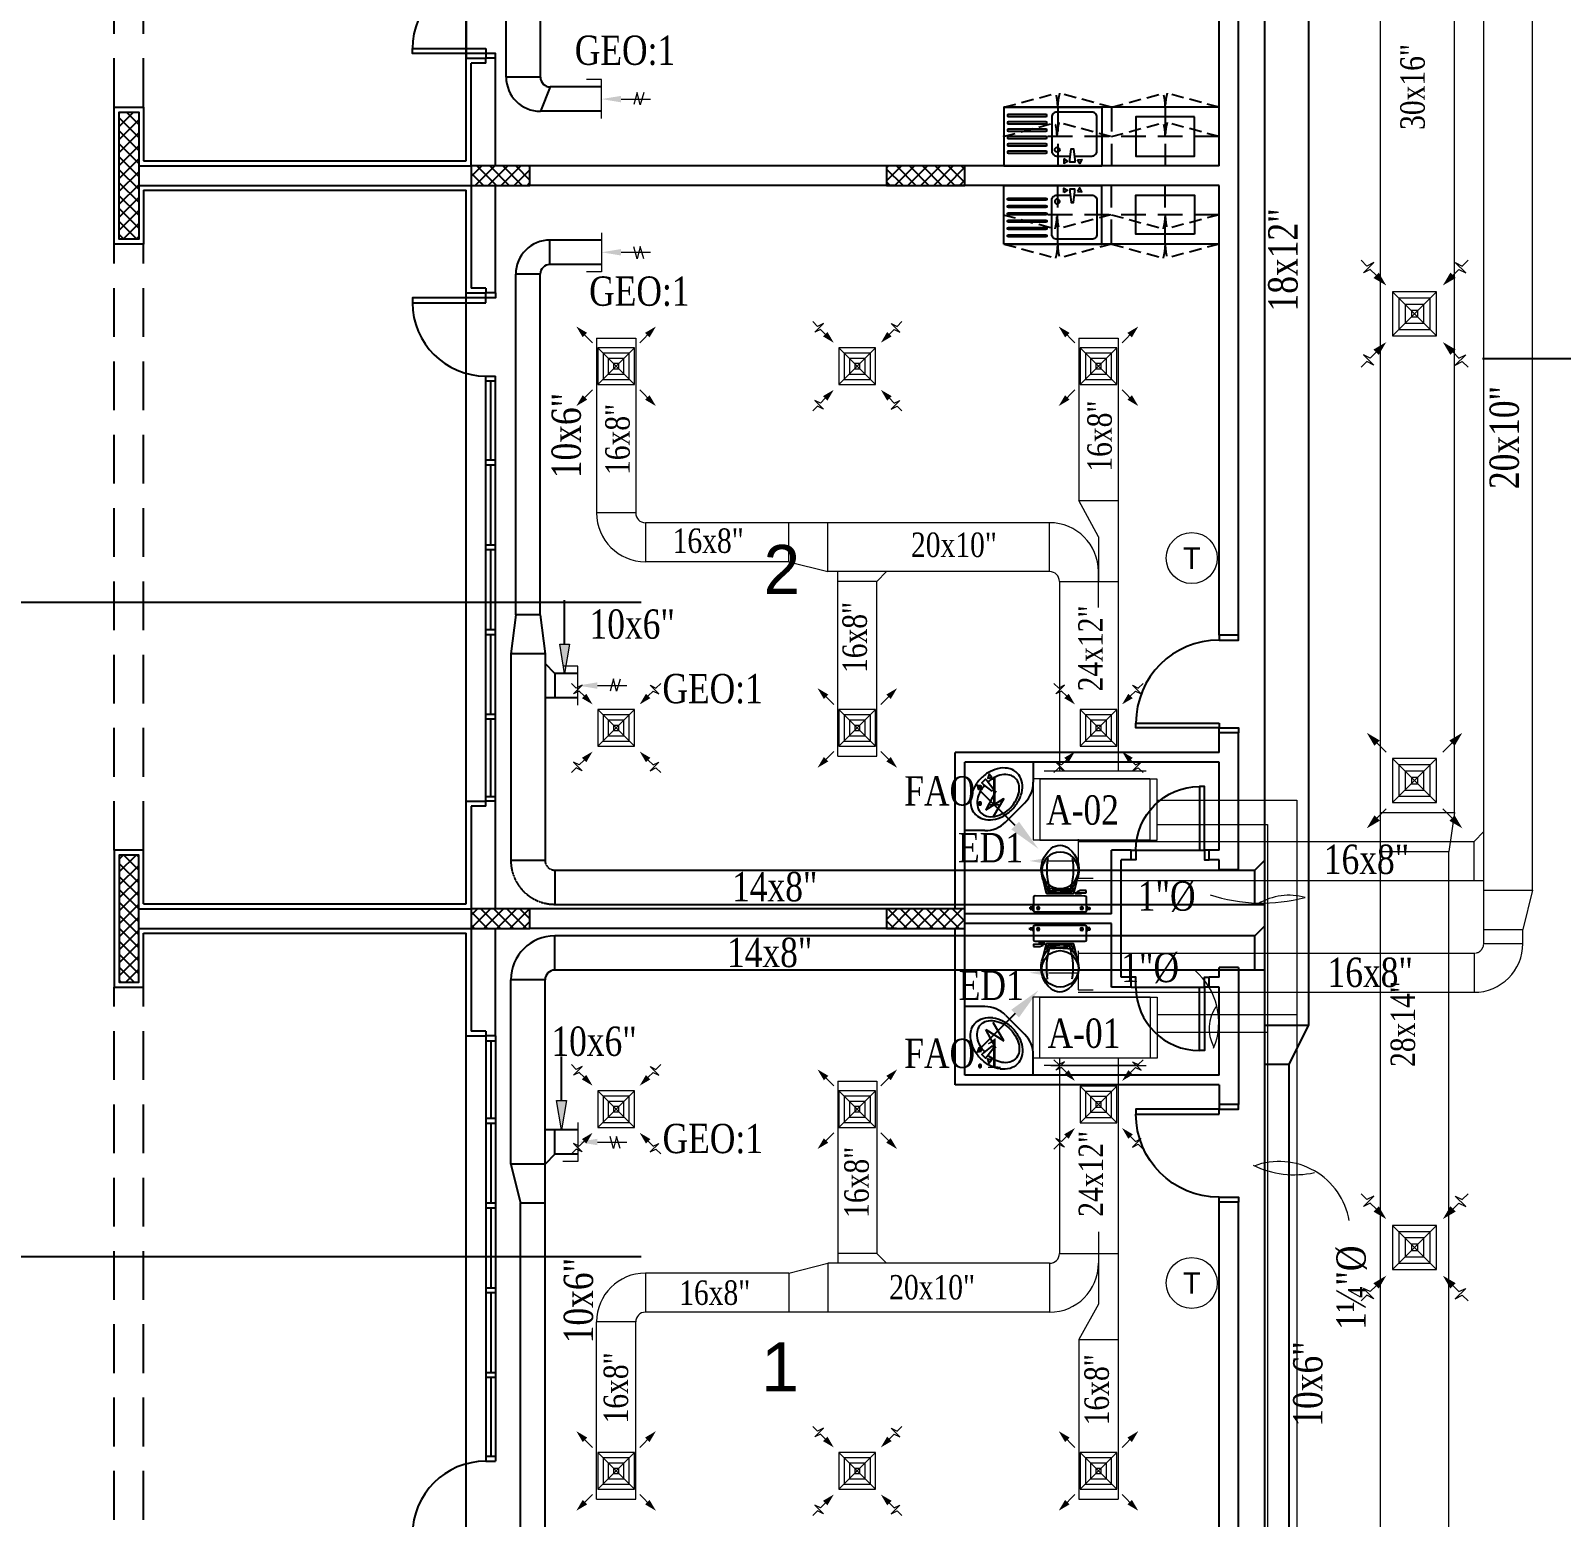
# Model space of a CAD drawing. Extents: x 278386 to 404536, y 8015 to 97114.
# Drawn here: x 299771 to 315429, y 39410 to 54619 of the extents above; entities that cross this region are included whole.
import ezdxf
from ezdxf.enums import TextEntityAlignment as Align

# ---------------------------------------------------------------- set-up
doc = ezdxf.new("R2010")
doc.units = 0
doc.header["$LTSCALE"] = 2
doc.header["$MEASUREMENT"] = 0
for name, pattern in [('1-BLOCK-A_FLOOR PLAN$0$HIDDEN', [0.375, 0.25, -0.125]), ('1-BLOCK-A_FLOOR PLAN$0$HIDDEN2', [0.1875, 0.125, -0.0625]), ('DASHDOT', [1, 0.5, -0.25, 0, -0.25]), ('HIDDEN', [0.375, 0.25, -0.125])]:
    doc.linetypes.add(name, pattern=pattern)
doc.layers.get('0').update_dxf_attribs({"color": 1})
for name, color, linetype, lineweight in [('-D', 2, 'Continuous', 13), ('-DT', 4, 'Continuous', 13), ('ac duct1', 50, 'Continuous', 13), ('fresh air', 6, 'Continuous', 13)]:
    doc.layers.add(name, color=color, linetype=linetype, lineweight=lineweight)
for name, color, linetype in [('1-BLOCK-A_FLOOR PLAN$0$ARCH', 1, '1-BLOCK-A_FLOOR PLAN$0$HIDDEN2'), ('1-BLOCK-A_FLOOR PLAN$0$CLADDING', 1, 'Continuous'), ('1-BLOCK-A_FLOOR PLAN$0$COL-HAT', 1, 'Continuous'), ('1-BLOCK-A_FLOOR PLAN$0$COLUMN', 1, 'Continuous'), ('1-BLOCK-A_FLOOR PLAN$0$DOOR', 1, 'Continuous'), ('1-BLOCK-A_FLOOR PLAN$0$EL', 1, 'Continuous'), ('1-BLOCK-A_FLOOR PLAN$0$FIXT KIT', 1, 'Continuous'), ('1-BLOCK-A_FLOOR PLAN$0$Hidden', 1, '1-BLOCK-A_FLOOR PLAN$0$HIDDEN'), ('1-BLOCK-A_FLOOR PLAN$0$KITCHEN', 1, 'Continuous'), ('1-BLOCK-A_FLOOR PLAN$0$SANFIX', 1, 'Continuous'), ('1-BLOCK-A_FLOOR PLAN$0$TEXT-REF.', 1, 'Continuous'), ('1-BLOCK-A_FLOOR PLAN$0$WALL', 1, 'Continuous'), ('1-BLOCK-A_FLOOR PLAN$0$WIN', 1, 'Continuous'), ('ex text', 93, 'Continuous'), ('ext', 93, 'Continuous')]:
    doc.layers.add(name, color=color, linetype=linetype)
doc.styles.add('1-BLOCK-A_FLOOR PLAN$0$ARIAL', font='arial.ttf', dxfattribs={"width": 0.8})
doc.styles.add('DIMTEXT', font='romans.shx', dxfattribs={"width": 0.75})
doc.styles.add('IBA', font='romantic.ttf', dxfattribs={"width": 0.8, "height": 0.3})
doc.styles.add('manohar', font='romantic.ttf', dxfattribs={"width": 0.8, "height": 0.25})
doc.styles.add('T2', font='TXT', dxfattribs={"height": 2.5})
doc.dimstyles.new('LEADER', dxfattribs={"dimscale": 0.2, "dimtxt": 1.8, "dimasz": 2, "dimexe": 2, "dimexo": 1.5, "dimgap": 1, "dimtad": 1, "dimlfac": 100, "dimzin": 13, "dimdsep": 46, "dimtxsty": 'DIMTEXT', "dimcen": 1.5, "dimdle": 2, "dimclrd": 4, "dimclre": 256, "dimclrt": 4, "dimadec": 0, "dimazin": 0, "dimtfac": 1, "dimtix": 1, "dimtmove": 2, "dimatfit": 0, "dimfxl": 2, "dimtolj": 1, "dimtzin": 13, "dimarcsym": 0})
pattern_1 = [(45, (-200.05, -4), (-0.06629126, 0.06629126), []), (135, (-200.05, -4), (-0.06629126, -0.06629126), [])]
pattern_2 = [(45, (-200, -4), (-0.06629126, 0.06629126), []), (135, (-200, -4), (-0.06629126, -0.06629126), [])]

# ---------------------------------------------------------------- blocks, each defined once
blk = doc.blocks.new('SA')
at = {"color": 7}
blk.add_line((-3, 0), (0, 0), dxfattribs=at)
blk.add_solid([(-3, -0.33), (-3, 0.33), (-5, 0)], dxfattribs=at)
blk = doc.blocks.new('A$C364C0CB1')
at = {"layer": '-DT'}
blk.add_lwpolyline([(-0.224, 0), (0.175, 0), (0.175, 0.152)], dxfattribs=at)
at = {"layer": '-DT', "xscale": 0.1000000000000014, "yscale": 0.1000000000000014, "zscale": 0.1000000000000014, "rotation": 90}
blk.add_blockref('SA', (0, 0), dxfattribs=at)
blk = doc.blocks.new('RA')
for p, q in [((-2, 0), (-5, 0)), ((-4.32, -0.67), (-3.95, 0.58)), ((-3.95, 0.58), (-3.66, -0.68)), ((-3.66, -0.68), (-3.32, 0.56))]:
    blk.add_line(p, q)
blk.add_solid([(-2, 0.33), (-2, -0.33), (0, 0)])
blk = doc.blocks.new('A$C5D7019D5')
at = {"layer": '-DT'}
blk.add_lwpolyline([(-0.199, 0), (0.199, 0), (0.199, 0.152)], dxfattribs=at)
at = {"layer": '-DT', "xscale": 0.1000000000000014, "yscale": 0.1000000000000014, "zscale": 0.1000000000000014, "rotation": 90}
blk.add_blockref('RA', (0, 0), dxfattribs=at)
blk = doc.blocks.new('CR')
at = {"layer": 'ext'}
for p, q in [((2.739, 2.723), (4.861, 4.845)), ((3.91, 4.834), (4.527, 3.692)), ((3.433, 4.383), (4.071, 3.261)), ((4.527, 3.692), (3.433, 4.383))]:
    blk.add_line(p, q, dxfattribs=at)
blk.add_circle((0, 0), 1.109, dxfattribs=at)
blk.add_solid([(2.975, 2.488), (2.504, 2.959), (1.325, 1.309)], dxfattribs=at)
blk = doc.blocks.new('1-BLOCK-A_FLOOR PLAN$0$A-WC')
at = {"layer": '1-BLOCK-A_FLOOR PLAN$0$SANFIX', "color": 8, "linetype": 'Continuous'}
for p, q in [((0.246, 0), (-0.246, 0)), ((-0.248, -0.036), (-0.301, -0.036)), ((-0.29, -0.026), (-0.271, -0.026)), ((-0.29, -0.045), (-0.29, -0.026)), ((-0.271, -0.045), (-0.29, -0.045)), ((-0.271, -0.022), (-0.261, -0.022)), ((-0.271, -0.05), (-0.271, -0.022)), ((-0.261, -0.05), (-0.271, -0.05)), ((-0.261, -0.022), (-0.261, -0.05)), ((-0.256, -0.01), (-0.256, -0.144)), ((-0.194, -0.038), (-0.229, -0.038)), ((-0.212, -0.056), (-0.212, -0.021)), ((0.195, -0.038), (0.23, -0.038)), ((0.212, -0.056), (0.212, -0.021)), ((0.249, -0.036), (0.302, -0.036)), ((0.256, -0.144), (0.256, -0.01)), ((0.261, -0.022), (0.261, -0.05)), ((0.272, -0.022), (0.261, -0.022)), ((0.261, -0.05), (0.272, -0.05)), ((0.272, -0.05), (0.272, -0.022)), ((0.29, -0.026), (0.272, -0.026)), ((0.272, -0.045), (0.29, -0.045)), ((0.29, -0.045), (0.29, -0.026)), ((-0.241, -0.159), (0.241, -0.159)), ((-0.175, -0.35), (-0.134, -0.184)), ((-0.117, -0.236), (-0.134, -0.259)), ((-0.131, -0.181), (0, -0.181)), ((-0.131, -0.24), (-0.115, -0.198)), ((-0.105, -0.192), (0, -0.192)), ((-0.101, -0.228), (-0.101, -0.206)), ((-0.101, -0.206), (-0.057, -0.206)), ((-0.067, -0.206), (-0.067, -0.224)), ((-0.057, -0.206), (-0.057, -0.223)), ((-0.057, -0.211), (-0.035, -0.211)), ((-0.035, -0.211), (-0.035, -0.216)), ((-0.035, -0.216), (0.036, -0.216)), ((0, -0.181), (0.132, -0.181)), ((0.106, -0.192), (0, -0.192)), ((0.058, -0.211), (0.036, -0.211)), ((0.036, -0.211), (0.036, -0.216)), ((0.102, -0.206), (0.058, -0.206)), ((0.058, -0.206), (0.058, -0.222)), ((0.068, -0.206), (0.068, -0.223)), ((0.102, -0.226), (0.102, -0.206)), ((0.132, -0.24), (0.115, -0.198)), ((0.134, -0.259), (0.116, -0.233)), ((0.135, -0.184), (0.176, -0.35)), ((0.147, -0.179), (0.209, -0.179)), ((0.147, -0.179), (0.147, -0.186)), ((0.147, -0.186), (0.256, -0.186)), ((0.163, -0.194), (0.163, -0.186)), ((0.197, -0.208), (0.163, -0.194)), ((0.256, -0.208), (0.197, -0.208)), ((0.209, -0.186), (0.209, -0.179)), ((0.256, -0.186), (0.256, -0.208))]:
    blk.add_line(p, q, dxfattribs=at)
for centre in [(-0.212, -0.038), (0.212, -0.038)]:
    blk.add_circle(centre, 0.0141, dxfattribs=at)
for centre, radius, start, end in [((-0.246, -0.01), 0.0101, 90, 180), ((-0.241, -0.144), 0.0151, 180, 270), ((0.241, -0.144), 0.0151, 270, 0), ((0.246, -0.01), 0.0101, 0, 90), ((0.082, -0.414), 0.265, 148.9077, 165.9465), ((0.244, -0.512), 0.454, 146.1571, 148.9077), ((-0.131, -0.184), 0.00303, 90, 165.9466), ((0.58, -0.415), 0.706, 164.6366, 188.9578), ((-0.101, -0.248), 0.0202, 96.9358, 142.58), ((-0.105, -0.202), 0.0101, 90, 158.4986), ((0.009, -1.155), 0.934, 84.3005, 96.9358), ((0.1, -0.246), 0.0202, 37.7817, 84.3005), ((-0.578, -0.415), 0.706, 351.0468, 15.5336), ((0.106, -0.202), 0.0101, 21.5014, 90), ((0.132, -0.184), 0.00303, 14.0534, 90), ((-0.243, -0.512), 0.454, 31.0923, 33.8429), ((-0.081, -0.414), 0.265, 14.0535, 31.0923), ((0.082, -0.414), 0.265, 165.9465, 230.8792), ((-0.081, -0.414), 0.265, 309.1208, 14.0535), ((0, -0.514), 0.136, 230.8791, 309.1209)]:
    blk.add_arc(centre, radius, start, end, dxfattribs=at)
blk = doc.blocks.new('1-BLOCK-A_FLOOR PLAN$0$Lib23')
at = {"color": 9}
for points in [[(0.072, 0.086), (0.029, 0.089), (0.049, 0.05)], [(0.175, -0.012), (0.063, -0.025), (0.038, -0.025), (0.038, 0.025), (0.063, 0.025), (0.175, 0.012)], [(0.061, -0.053), (0.064, -0.096), (0.025, -0.076)]]:
    blk.add_lwpolyline(points, close=True, dxfattribs=at)
blk.add_lwpolyline([(0.076, -0.024, 0.054069), (0.089, -0.099, 0.082314), (0.126, -0.177, 0.106842), (0.187, -0.233, 0.13438), (0.25, -0.25, 0.13438)], format="xyb", dxfattribs=at)
for centre, radius, start, end in [((0.313, 0.026), 0.309, 143.1301, 162.7421), ((0.259, 0.067), 0.242, 118.9112, 143.1301), ((0.342, 0.026), 0.263, 145.008, 163.8305), ((0.286, 0.065), 0.195, 120.6142, 145.008), ((0.225, 0.129), 0.171, 90, 118.9112), ((0.25, 0.125), 0.125, 90, 120.6142), ((0.225, 0.129), 0.171, 61.0888, 90), ((0.25, 0.125), 0.125, 59.3858, 90), ((0.191, 0.067), 0.242, 36.8699, 61.0888), ((0.214, 0.065), 0.195, 34.992, 59.3858), ((0.158, 0.026), 0.263, 16.1695, 34.992), ((0.137, 0.026), 0.309, 17.2579, 36.8699), ((0.399, 0), 0.399, 162.7421, 180), ((0.399, 0), 0.399, 180, 197.2579), ((0.431, 0), 0.356, 163.8305, 176.2102), ((0.069, 0), 0.356, 360, 16.1695), ((0.158, -0.016), 0.268, 343.8305, 3.4791), ((0.051, 0), 0.399, 0, 17.2579), ((0.051, 0), 0.399, 342.7421, 0), ((0.313, -0.026), 0.309, 197.2579, 216.8699), ((0.135, -0.01), 0.291, 325.008, 343.8305), ((0.137, -0.026), 0.309, 323.1301, 342.7421), ((0.273, -0.057), 0.259, 216.8699, 241.0888), ((0.214, -0.165), 0.136, 241.0888, 274.7817), ((0.225, -0.129), 0.171, 270, 298.9112), ((0.25, -0.125), 0.125, 270, 300.6142), ((0.191, -0.067), 0.242, 298.9112, 323.1301), ((0.214, -0.065), 0.195, 300.6142, 325.008)]:
    blk.add_arc(centre, radius, start, end, dxfattribs=at)
blk = doc.blocks.new('1-BLOCK-A_FLOOR PLAN$0$10d80l')
at = {"color": 9}
blk.add_line((0.75, 0.1), (0.05, 0.1), dxfattribs=at)
for points in [[(0.1, 0.1), (0.05, 0.1), (0.05, 0.75), (0.1, 0.75), (0.1, 0.1)], [(0, 0.1), (0.05, 0.1), (0.05, 0), (0, 0)], [(0.8, 0.1), (0.75, 0.1), (0.75, 0), (0.8, 0)]]:
    blk.add_lwpolyline(points, dxfattribs=at)
blk.add_arc((0.1, 0.1), 0.65, 0, 90, dxfattribs=at)
blk = doc.blocks.new('1-BLOCK-A_FLOOR PLAN$0$20d100l')
at = {"color": 8}
for points in [[(0.1, 0.2), (0.05, 0.2), (0.05, 1.05), (0.1, 1.05), (0.1, 0.2)], [(0, 0.2), (0.05, 0.2), (0.05, 0), (0, 0)], [(1, 0.2), (0.95, 0.2), (0.95, 0), (1, 0)]]:
    blk.add_lwpolyline(points, dxfattribs=at)
blk.add_arc((0.1, 0.2), 0.85, 0, 90, dxfattribs=at)
blk = doc.blocks.new('1-BLOCK-A_FLOOR PLAN$0$sk-s-100')
at = {"color": 8}
for p, q in [((1, 0), (0, 0)), ((0, -0.6), (0, 0)), ((1, -0.6), (1, 0)), ((1, -0.6), (0, -0.6))]:
    blk.add_line(p, q, dxfattribs=at)
blk.add_lwpolyline([(0.279, -0.1), (0.1, -0.1, 0.414214), (0.05, -0.15), (0.05, -0.5, 0.414214), (0.1, -0.55), (0.46, -0.55, 0.414214), (0.51, -0.5), (0.51, -0.15, 0.414214), (0.46, -0.1), (0.321, -0.1)], format="xyb", dxfattribs=at)
for points in [[(0.247, -0.061), (0.204, -0.064), (0.224, -0.025)], [(0.275, -0.062), (0.275, -0.038), (0.325, -0.038), (0.325, -0.062), (0.312, -0.175), (0.288, -0.175)], [(0.386, -0.072), (0.389, -0.029), (0.35, -0.049)]]:
    blk.add_lwpolyline(points, close=True, dxfattribs=at)
for points in [[(0.955, -0.13), (0.57, -0.13, 1), (0.57, -0.15), (0.955, -0.15, 1)], [(0.955, -0.205), (0.57, -0.205, 1), (0.57, -0.225), (0.955, -0.225, 1)], [(0.955, -0.28), (0.57, -0.28, 1), (0.57, -0.3), (0.955, -0.3, 1)], [(0.955, -0.355), (0.57, -0.355, 1), (0.57, -0.375), (0.955, -0.375, 1)], [(0.955, -0.43), (0.57, -0.43, 1), (0.57, -0.45), (0.955, -0.45, 1)], [(0.955, -0.505), (0.57, -0.505, 1), (0.57, -0.525), (0.955, -0.525, 1)]]:
    blk.add_lwpolyline(points, format="xyb", close=True, dxfattribs=at)
blk.add_circle((0.455, -0.165), 0.025, dxfattribs=at)
blk = doc.blocks.new('1-BLOCK-A_FLOOR PLAN', base_point=(138.43, 17.087))
at = {"layer": '1-BLOCK-A_FLOOR PLAN$0$COL-HAT'}
h = blk.add_hatch(dxfattribs=at)
h.set_pattern_fill('ANSI37', color=8, scale=0.75, angle=-90, style=0)
h.set_pattern_definition([(315, (36.75, 59.25), (0.066291, 0.066291), []), (45, (36.75, 59.25), (-0.066291, 0.066291), [])])
h.paths.add_polyline_path([(36.8, 59.25), (36.75, 59.25), (36.75, 60.55), (36.8, 60.55), (36.95, 60.55), (36.95, 59.25)])
h = blk.add_hatch(dxfattribs=at)
h.set_pattern_fill('ANSI37', color=8, scale=0.75, style=0)
h.set_pattern_definition(pattern_1)
h.paths.add_polyline_path([(40.95, 60), (40.35, 60), (40.35, 59.8), (40.95, 59.8)])
h = blk.add_hatch(dxfattribs=at)
h.set_pattern_fill('ANSI37', color=8, scale=0.75, style=0)
h.set_pattern_definition(pattern_2)
h.paths.add_polyline_path([(45.4, 60), (44.6, 60), (44.6, 59.8), (45.4, 59.8)])
h = blk.add_hatch(dxfattribs=at)
h.set_pattern_fill('ANSI37', color=8, scale=0.75, angle=-90, style=0)
h.set_pattern_definition([(45, (36.75, 52.95), (0.066291, -0.066291), []), (315, (36.75, 52.95), (-0.066291, -0.066291), [])])
h.paths.add_polyline_path([(36.8, 52.95), (36.75, 52.95), (36.75, 51.65), (36.8, 51.65), (36.95, 51.65), (36.95, 52.95)])
h = blk.add_hatch(dxfattribs=at)
h.set_pattern_fill('ANSI37', color=8, scale=0.75, style=0)
h.set_pattern_definition(pattern_1)
h.paths.add_polyline_path([(40.95, 52.4), (40.35, 52.4), (40.35, 52.2), (40.95, 52.2)])
h = blk.add_hatch(dxfattribs=at)
h.set_pattern_fill('ANSI37', color=8, scale=0.75, style=0)
h.set_pattern_definition(pattern_2)
h.paths.add_polyline_path([(45.4, 52.4), (44.6, 52.4), (44.6, 52.2), (45.4, 52.2)])
at = {"layer": '1-BLOCK-A_FLOOR PLAN$0$ARCH', "color": 8, "linetype": '1-BLOCK-A_FLOOR PLAN$0$HIDDEN'}
for p, q in [((36.7, 60.6), (36.7, 66.8)), ((37, 60.6), (37, 66.8)), ((36.7, 53), (36.7, 59.2)), ((37, 53), (37, 59.2)), ((36.7, 45.4), (36.7, 51.6)), ((37, 45.4), (37, 51.6))]:
    blk.add_line(p, q, dxfattribs=at)
at = {"layer": '1-BLOCK-A_FLOOR PLAN$0$CLADDING', "color": 8}
for p, q in [((40.3, 60.05), (40.3, 61.1)), ((40.3, 61.1), (40.5, 61.1)), ((37, 60.05), (40.3, 60.05)), ((37, 59.75), (40.3, 59.75)), ((40.3, 58.7), (40.3, 59.75)), ((40.3, 58.7), (40.5, 58.7)), ((40.3, 52.45), (40.3, 53.5)), ((40.3, 53.5), (40.5, 53.5)), ((37, 52.45), (40.3, 52.45)), ((37, 52.15), (40.3, 52.15)), ((40.3, 51.1), (40.3, 52.15)), ((40.3, 51.1), (40.5, 51.1))]:
    blk.add_line(p, q, dxfattribs=at)
for points in [[(37, 59.75), (37, 59.2), (36.75, 59.2), (36.75, 59.2), (36.7, 59.2), (36.7, 60.6), (36.75, 60.6), (36.75, 60.6), (37, 60.6), (37, 60.05)], [(37, 52.45), (37, 53), (36.75, 53), (36.75, 53), (36.7, 53), (36.7, 51.6), (36.75, 51.6), (36.75, 51.6), (37, 51.6), (37, 52.15)]]:
    blk.add_lwpolyline(points, dxfattribs=at)
at = {"layer": '1-BLOCK-A_FLOOR PLAN$0$COLUMN', "color": 8}
for points in [[(36.8, 59.25), (36.8, 59.25), (36.75, 59.25), (36.75, 60.55), (36.8, 60.55), (36.8, 60.55), (36.95, 60.55), (36.95, 59.25)], [(40.95, 59.8), (40.95, 60), (40.35, 60), (40.35, 59.8)], [(45.4, 59.8), (45.4, 60), (44.6, 60), (44.6, 59.8)], [(36.8, 52.95), (36.8, 52.95), (36.75, 52.95), (36.75, 51.65), (36.8, 51.65), (36.8, 51.65), (36.95, 51.65), (36.95, 52.95)], [(40.95, 52.2), (40.95, 52.4), (40.35, 52.4), (40.35, 52.2)], [(45.4, 52.2), (45.4, 52.4), (44.6, 52.4), (44.6, 52.2)]]:
    blk.add_lwpolyline(points, close=True, dxfattribs=at)
at = {"layer": '1-BLOCK-A_FLOOR PLAN$0$DOOR', "color": 8}
for points in [[(40.5, 61.2), (40.5, 61.15), (39.75, 61.15), (39.75, 61.2), (40.5, 61.2)], [(40.6, 61.1), (40.6, 61.15), (40.5, 61.15), (40.5, 61.1)], [(40.5, 58.6), (40.5, 58.65), (39.75, 58.65), (39.75, 58.6), (40.5, 58.6)], [(40.6, 58.7), (40.6, 58.65), (40.5, 58.65), (40.5, 58.7)]]:
    blk.add_lwpolyline(points, dxfattribs=at)
for centre, start, end in [((40.5, 61.2), 90, 180), ((40.5, 58.6), 180, 270), ((40.5, 46), 90, 180)]:
    blk.add_arc(centre, 0.75, start, end, dxfattribs=at)
at = {"layer": '1-BLOCK-A_FLOOR PLAN$0$EL', "color": 8, "linetype": '1-BLOCK-A_FLOOR PLAN$0$HIDDEN', "ltscale": 0.25}
for points in [[(45.8, 60.6), (46.331, 60.743, -0.065901), (46.35, 60.6)], [(46.9, 60.6), (46.369, 60.743, 0.065901), (46.35, 60.6)], [(46.9, 60.6), (47.431, 60.743, -0.065901), (47.45, 60.6)], [(48, 60.6), (47.469, 60.743, 0.065901), (47.45, 60.6)], [(45.793, 60.3), (46.324, 60.443, -0.065901), (46.343, 60.3)], [(46.893, 60.3), (46.362, 60.443, 0.065901), (46.343, 60.3)], [(46.9, 60.3), (47.431, 60.443, -0.065901), (47.45, 60.3)], [(48, 60.3), (47.469, 60.443, 0.065901), (47.45, 60.3)], [(45.793, 59.5), (46.324, 59.357, 0.065901), (46.343, 59.5)], [(46.893, 59.5), (46.362, 59.357, -0.065901), (46.343, 59.5)], [(46.9, 59.5), (47.431, 59.357, 0.065901), (47.45, 59.5)], [(48, 59.5), (47.469, 59.357, -0.065901), (47.45, 59.5)], [(45.8, 59.2), (46.331, 59.057, 0.065901), (46.35, 59.2)], [(46.9, 59.2), (46.369, 59.057, -0.065901), (46.35, 59.2)], [(46.9, 59.2), (47.431, 59.057, 0.065901), (47.45, 59.2)], [(48, 59.2), (47.469, 59.057, -0.065901), (47.45, 59.2)]]:
    blk.add_lwpolyline(points, format="xyb", dxfattribs=at)
at = {"layer": '1-BLOCK-A_FLOOR PLAN$0$FIXT KIT', "color": 8}
for points in [[(47.75, 60.5), (47.15, 60.5), (47.15, 60.1), (47.75, 60.1)], [(47.75, 59.3), (47.15, 59.3), (47.15, 59.7), (47.75, 59.7)]]:
    blk.add_lwpolyline(points, close=True, dxfattribs=at)
at = {"layer": '1-BLOCK-A_FLOOR PLAN$0$Hidden', "color": 8, "ltscale": 0.5}
for p, q in [((46.35, 60.6), (46.35, 60)), ((46.9, 60.6), (46.9, 60)), ((47.45, 60.6), (47.45, 60)), ((46.35, 59.2), (46.35, 59.8)), ((46.9, 59.2), (46.9, 59.8)), ((47.45, 59.2), (47.45, 59.8))]:
    blk.add_line(p, q, dxfattribs=at)
at = {"layer": '1-BLOCK-A_FLOOR PLAN$0$KITCHEN', "color": 8}
for p, q in [((45.8, 60.6), (45.8, 60)), ((48, 60.6), (45.8, 60.6)), ((45.8, 59.2), (45.8, 59.8)), ((48, 59.2), (45.8, 59.2))]:
    blk.add_line(p, q, dxfattribs=at)
at = {"layer": '1-BLOCK-A_FLOOR PLAN$0$KITCHEN', "color": 8, "linetype": '1-BLOCK-A_FLOOR PLAN$0$HIDDEN', "ltscale": 0.5}
for p, q in [((48, 60.3), (45.8, 60.3)), ((48, 59.5), (45.8, 59.5))]:
    blk.add_line(p, q, dxfattribs=at)
at = {"layer": '1-BLOCK-A_FLOOR PLAN$0$SANFIX', "color": 8, "linetype": 'Continuous'}
for p, q in [((46.1, 53.9), (46.1, 53.696)), ((45.816, 53.288), (46.012, 53.484)), ((45.604, 53.2), (45.4, 53.2)), ((45.604, 51.4), (45.4, 51.4)), ((45.816, 51.312), (46.012, 51.116)), ((46.1, 50.7), (46.1, 50.904))]:
    blk.add_line(p, q, dxfattribs=at)
for centre, start, end in [((45.8, 53.696), 315, 360), ((45.604, 53.5, 0), 270, 315), ((45.604, 51.1, 0), 45, 90), ((45.8, 50.904), 0, 45)]:
    blk.add_arc(centre, 0.3, start, end, dxfattribs=at)
at = {"layer": '1-BLOCK-A_FLOOR PLAN$0$WALL', "color": 8}
for p, q in [((48, 60), (48, 64.6)), ((48.2, 55.2), (48.2, 64.6)), ((40.6, 61.1), (40.5, 61.1)), ((40.5, 61.05), (40.5, 61.1)), ((40.6, 60), (40.6, 61.1)), ((40.35, 60), (40.35, 61.05)), ((40.5, 61.05), (40.35, 61.05)), ((36.95, 60), (40.35, 60)), ((44.7, 60), (40.95, 60)), ((48, 60), (45.3, 60)), ((36.95, 59.8), (40.35, 59.8)), ((40.35, 59.8), (40.35, 58.75)), ((40.6, 58.7), (40.6, 59.8)), ((44.7, 59.8), (40.95, 59.8)), ((48, 59.8), (45.3, 59.8)), ((48, 55.2), (48, 59.8)), ((40.5, 58.75), (40.35, 58.75)), ((40.5, 58.75), (40.5, 58.7)), ((40.6, 58.7), (40.5, 58.7)), ((48.2, 55.2), (48, 55.2)), ((48.2, 54.2), (48, 54.2)), ((48, 54), (48, 54.2)), ((48.2, 52.8), (48.2, 54.2)), ((48, 54), (45.3, 54)), ((45.3, 52.4), (45.3, 54)), ((48, 53.9), (45.4, 53.9)), ((45.4, 52.35), (45.4, 53.9)), ((48, 53), (48, 53.9)), ((40.35, 53.45), (40.35, 52.4)), ((40.5, 53.45), (40.35, 53.45)), ((40.6, 53.5), (40.5, 53.5)), ((40.5, 53.45), (40.5, 53.5)), ((40.6, 52.4), (40.6, 53.5)), ((46.9, 52.35), (46.9, 53)), ((47.1, 53), (46.9, 53)), ((47.1, 52.9), (47.1, 53)), ((48, 53), (47.9, 53)), ((47.9, 52.9), (47.9, 53)), ((47, 51.7), (47, 52.9)), ((47.1, 52.9), (47, 52.9)), ((48, 52.9), (47.9, 52.9)), ((48, 52.8), (48, 52.9)), ((48.2, 52.8), (48, 52.8)), ((36.95, 52.4), (40.35, 52.4)), ((44.7, 52.4), (40.95, 52.4)), ((46.9, 52.35), (45.4, 52.35)), ((36.95, 52.2), (40.35, 52.2)), ((40.35, 52.2), (40.35, 51.15)), ((40.6, 51.1), (40.6, 52.2)), ((44.7, 52.2), (40.95, 52.2)), ((45.3, 50.6), (45.3, 52.2)), ((46.9, 52.25), (45.4, 52.25)), ((45.4, 50.7), (45.4, 52.25)), ((46.9, 51.6), (46.9, 52.25)), ((47.1, 51.7), (47, 51.7)), ((47.1, 51.6), (47.1, 51.7)), ((48, 51.7), (47.9, 51.7)), ((47.9, 51.6), (47.9, 51.7)), ((48.2, 51.8), (48, 51.8)), ((48, 51.7), (48, 51.8)), ((48.2, 51.8), (48.2, 50.4)), ((47.1, 51.6), (46.9, 51.6)), ((48, 51.6), (47.9, 51.6)), ((48, 50.7), (48, 51.6)), ((40.5, 51.15), (40.35, 51.15)), ((40.5, 51.15), (40.5, 51.1)), ((40.6, 51.1), (40.5, 51.1)), ((48, 50.6), (45.3, 50.6)), ((48, 50.7), (45.4, 50.7)), ((48, 50.6), (48, 50.4)), ((48.2, 50.4), (48, 50.4)), ((48, 44.8), (48, 49.4)), ((48.2, 49.4), (48, 49.4)), ((48.2, 44.5), (48.2, 49.4))]:
    blk.add_line(p, q, dxfattribs=at)
at = {"layer": '1-BLOCK-A_FLOOR PLAN$0$WIN', "color": 8}
for p, q in [((40.3, 61.1), (40.3, 66.3)), ((40.3, 66.3), (40.3, 61.1)), ((40.3, 53.5), (40.3, 58.7)), ((40.5, 53.5), (40.5, 57.85)), ((40.5, 57.85), (40.6, 57.85)), ((40.5, 57.8), (40.6, 57.8)), ((40.55, 56.992), (40.55, 57.8)), ((40.6, 53.5), (40.6, 57.85)), ((40.5, 56.992), (40.6, 56.992)), ((40.5, 56.942), (40.6, 56.942)), ((40.55, 56.125), (40.55, 56.942)), ((40.5, 56.125), (40.6, 56.125)), ((40.5, 56.075), (40.6, 56.075)), ((40.55, 55.258), (40.55, 56.075)), ((40.5, 55.258), (40.6, 55.258)), ((40.5, 55.208), (40.6, 55.208)), ((40.55, 54.392), (40.55, 55.208)), ((40.5, 54.392), (40.6, 54.392)), ((40.5, 54.342), (40.6, 54.342)), ((40.55, 53.55), (40.55, 54.342)), ((40.5, 53.55), (40.6, 53.55)), ((40.3, 45.9), (40.3, 51.1)), ((40.5, 51.1), (40.5, 46.75)), ((40.5, 51.05), (40.6, 51.05)), ((40.55, 51.05), (40.55, 50.258)), ((40.6, 51.1), (40.6, 46.75)), ((40.5, 50.258), (40.6, 50.258)), ((40.5, 50.208), (40.6, 50.208)), ((40.55, 50.208), (40.55, 49.392)), ((40.5, 49.392), (40.6, 49.392)), ((40.5, 49.342), (40.6, 49.342)), ((40.55, 49.342), (40.55, 48.525)), ((40.5, 48.525), (40.6, 48.525)), ((40.5, 48.475), (40.6, 48.475)), ((40.55, 48.475), (40.55, 47.658)), ((40.5, 47.658), (40.6, 47.658)), ((40.5, 47.608), (40.6, 47.608)), ((40.55, 47.608), (40.55, 46.8)), ((40.5, 46.8), (40.6, 46.8)), ((40.5, 46.75), (40.6, 46.75))]:
    blk.add_line(p, q, dxfattribs=at)
at = {"layer": '1-BLOCK-A_FLOOR PLAN$0$DOOR', "color": 8}
for name, p, rotation in [('1-BLOCK-A_FLOOR PLAN$0$20d100l', (48.2, 54.2), 90), ('1-BLOCK-A_FLOOR PLAN$0$10d80l', (47.9, 51.7), 180)]:
    blk.add_blockref(name, p, dxfattribs=dict(at, rotation=rotation))
at = {"layer": '1-BLOCK-A_FLOOR PLAN$0$DOOR', "color": 8, "xscale": -1}
blk.add_blockref('1-BLOCK-A_FLOOR PLAN$0$10d80l', (47.9, 52.9), dxfattribs=at)
at = {"layer": '1-BLOCK-A_FLOOR PLAN$0$DOOR', "color": 8, "xscale": -1, "rotation": 90}
blk.add_blockref('1-BLOCK-A_FLOOR PLAN$0$20d100l', (48.2, 50.4), dxfattribs=at)
at = {"layer": '1-BLOCK-A_FLOOR PLAN$0$FIXT KIT', "color": 8, "rotation": 180}
blk.add_blockref('1-BLOCK-A_FLOOR PLAN$0$sk-s-100', (46.8, 60), dxfattribs=at)
at = {"layer": '1-BLOCK-A_FLOOR PLAN$0$FIXT KIT', "color": 8, "xscale": -1}
blk.add_blockref('1-BLOCK-A_FLOOR PLAN$0$sk-s-100', (46.8, 59.8), dxfattribs=at)
at = {"layer": '1-BLOCK-A_FLOOR PLAN$0$SANFIX', "color": 8, "linetype": 'Continuous', "rotation": 314.9999999149925}
blk.add_blockref('1-BLOCK-A_FLOOR PLAN$0$Lib23', (45.565, 53.735), dxfattribs=at)
at = {"layer": '1-BLOCK-A_FLOOR PLAN$0$SANFIX', "color": 8, "zscale": 1.0502284275}
for p, xscale, yscale, rotation in [((46.373, 52.368), -1.050228427499862, 1.050228427500122, 179.9136860165345), ((46.373, 52.232), -1.050228427499856, 1.050228427500115, 359.9136860165345)]:
    blk.add_blockref('1-BLOCK-A_FLOOR PLAN$0$A-WC', p, dxfattribs=dict(at, xscale=xscale, yscale=yscale, rotation=rotation))
at = {"layer": '1-BLOCK-A_FLOOR PLAN$0$SANFIX', "color": 8, "linetype": 'Continuous', "xscale": -1, "rotation": 225.0000000850065}
blk.add_blockref('1-BLOCK-A_FLOOR PLAN$0$Lib23', (45.565, 50.865), dxfattribs=at)
at = {"layer": '1-BLOCK-A_FLOOR PLAN$0$TEXT-REF.', "color": 8}
blk.add_text('2', height=0.5, dxfattribs=at).set_placement((43.528, 55.622), align=Align.CENTER)
at = {"layer": '1-BLOCK-A_FLOOR PLAN$0$TEXT-REF.', "color": 8, "style": '1-BLOCK-A_FLOOR PLAN$0$ARIAL'}
blk.add_text('1', height=0.5, dxfattribs=at).set_placement((43.511, 47.465), align=Align.CENTER)
blk = doc.blocks.new('A$C51B27907')
blk.add_blockref('1-BLOCK-A_FLOOR PLAN', (123.971, 2.307))
blk = doc.blocks.new('A$C3023451F')
at = {"layer": 'fresh air', "linetype": 'Continuous'}
blk.add_hatch(color=7, dxfattribs=at).paths.add_polyline_path([(0, 0.033), (-0.3, -0.017), (0, -0.067)])
at = {"layer": 'ex text', "color": 7}
blk.add_line((0, -0.017), (0.45, -0.017), dxfattribs=at)
blk.add_solid([(0, -0.067), (0, 0.033), (-0.3, -0.017)], dxfattribs=at)
at = {"layer": 'fresh air', "linetype": 'Continuous'}
blk.add_lwpolyline([(0, -0.067), (-0.3, -0.017), (0, 0.033), (0, -0.067)], dxfattribs=at)
blk = doc.blocks.new('T')
blk.add_circle((0, 0), 2.37)
at = {"style": 'T2'}
blk.add_text('T', height=2, dxfattribs=at).set_placement((0, 0), align=Align.MIDDLE)
blk = doc.blocks.new('G R 12')
at = {"layer": '-DT', "color": 7}
for p, q in [((-0.426, 0.426), (-0.38, 0.38)), ((-0.426, 0.426), (-0.38, 0.38)), ((-0.407, 0.326), (-0.324, 0.408)), ((-0.407, 0.326), (-0.324, 0.408)), ((-0.324, 0.408), (-0.38, 0.38)), ((-0.324, 0.408), (-0.38, 0.38)), ((0.407, 0.326), (0.324, 0.408)), ((0.324, 0.408), (0.38, 0.38)), ((0.407, 0.326), (0.324, 0.408)), ((0.324, 0.408), (0.38, 0.38)), ((0.426, 0.426), (0.38, 0.38)), ((0.426, 0.426), (0.38, 0.38)), ((-0.352, 0.352), (-0.407, 0.326)), ((-0.352, 0.352), (-0.407, 0.326)), ((-0.352, 0.352), (-0.306, 0.306)), ((-0.352, 0.352), (-0.306, 0.306)), ((0.352, 0.352), (0.306, 0.306)), ((0.352, 0.352), (0.306, 0.306)), ((0.352, 0.352), (0.407, 0.326)), ((0.352, 0.352), (0.407, 0.326)), ((-0.352, -0.352), (-0.407, -0.326)), ((-0.407, -0.326), (-0.324, -0.408)), ((-0.352, -0.352), (-0.407, -0.326)), ((-0.407, -0.326), (-0.324, -0.408)), ((-0.352, -0.352), (-0.306, -0.306)), ((-0.352, -0.352), (-0.306, -0.306)), ((0.352, -0.352), (0.306, -0.306)), ((0.352, -0.352), (0.306, -0.306)), ((0.407, -0.326), (0.324, -0.408)), ((0.407, -0.326), (0.324, -0.408)), ((0.352, -0.352), (0.407, -0.326)), ((0.352, -0.352), (0.407, -0.326)), ((-0.426, -0.426), (-0.38, -0.38)), ((-0.426, -0.426), (-0.38, -0.38)), ((-0.324, -0.408), (-0.38, -0.38)), ((-0.324, -0.408), (-0.38, -0.38)), ((0.324, -0.408), (0.38, -0.38)), ((0.324, -0.408), (0.38, -0.38)), ((0.426, -0.426), (0.38, -0.38)), ((0.426, -0.426), (0.38, -0.38))]:
    blk.add_line(p, q, dxfattribs=at)
at = {"layer": '-DT', "color": 1}
for p, q in [((-0.175, 0.175), (0.175, -0.175)), ((-0.175, -0.175), (0.175, 0.175)), ((-0.175, 0.175), (0.175, -0.175)), ((-0.175, -0.175), (0.175, 0.175))]:
    blk.add_line(p, q, dxfattribs=at)
at = {"layer": '-DT', "color": 7}
for points in [[(-0.225, 0.225, 0, 0.06, 0), (-0.306, 0.306, 0.06, 0.06, 0)], [(-0.225, 0.225, 0, 0.06, 0), (-0.306, 0.306, 0.06, 0.06, 0)], [(0.225, 0.225, 0, 0.06, 0), (0.306, 0.306, 0.06, 0.06, 0)], [(0.225, 0.225, 0, 0.06, 0), (0.306, 0.306, 0.06, 0.06, 0)], [(-0.225, -0.225, 0, 0.06, 0), (-0.306, -0.306, 0.06, 0.06, 0)], [(-0.225, -0.225, 0, 0.06, 0), (-0.306, -0.306, 0.06, 0.06, 0)], [(0.225, -0.225, 0, 0.06, 0), (0.306, -0.306, 0.06, 0.06, 0)], [(0.225, -0.225, 0, 0.06, 0), (0.306, -0.306, 0.06, 0.06, 0)]]:
    blk.add_lwpolyline(points, format="xyseb", dxfattribs=at)
blk.add_lwpolyline([(-0.175, -0.175), (0.175, -0.175), (0.175, 0.175), (-0.175, 0.175)], close=True, dxfattribs=at)
blk.add_lwpolyline([(-0.175, -0.175), (0.175, -0.175), (0.175, 0.175), (-0.175, 0.175)], close=True, dxfattribs=at)
at = {"layer": '-DT', "color": 1}
for points in [[(-0.125, -0.125), (0.125, -0.125), (0.125, 0.125), (-0.125, 0.125)], [(-0.125, -0.125), (0.125, -0.125), (0.125, 0.125), (-0.125, 0.125)], [(-0.075, -0.075), (0.075, -0.075), (0.075, 0.075), (-0.075, 0.075)], [(-0.075, -0.075), (0.075, -0.075), (0.075, 0.075), (-0.075, 0.075)], [(-0.025, -0.025), (0.025, -0.025), (0.025, 0.025), (-0.025, 0.025)], [(-0.025, -0.025), (0.025, -0.025), (0.025, 0.025), (-0.025, 0.025)]]:
    blk.add_lwpolyline(points, close=True, dxfattribs=at)
blk = doc.blocks.new('G S 14')
at = {"layer": '-DT', "color": 7}
for p, q in [((-0.345, 0.345), (-0.225, 0.225)), ((0.225, 0.225), (0.345, 0.345)), ((-0.345, -0.345), (-0.225, -0.225)), ((0.225, -0.225), (0.345, -0.345))]:
    blk.add_line(p, q, dxfattribs=at)
at = {"layer": '-DT', "color": 1}
for p, q in [((-0.175, 0.175), (0.175, -0.175)), ((-0.175, -0.175), (0.175, 0.175))]:
    blk.add_line(p, q, dxfattribs=at)
at = {"layer": '-DT', "color": 7}
for points in [[(-0.38, 0.38, 0, 0.06, 0), (-0.298, 0.298, 0.06, 0.06, 0)], [(0.38, 0.38, 0, 0.06, 0), (0.298, 0.298, 0.06, 0.06, 0)], [(-0.38, -0.38, 0, 0.06, 0), (-0.298, -0.298, 0.06, 0.06, 0)], [(0.38, -0.38, 0, 0.06, 0), (0.298, -0.298, 0.06, 0.06, 0)]]:
    blk.add_lwpolyline(points, format="xyseb", dxfattribs=at)
blk.add_lwpolyline([(-0.175, -0.175), (0.175, -0.175), (0.175, 0.175), (-0.175, 0.175)], close=True, dxfattribs=at)
at = {"layer": '-DT', "color": 1}
for points in [[(-0.125, -0.125), (0.125, -0.125), (0.125, 0.125), (-0.125, 0.125)], [(-0.075, -0.075), (0.075, -0.075), (0.075, 0.075), (-0.075, 0.075)], [(-0.025, -0.025), (0.025, -0.025), (0.025, 0.025), (-0.025, 0.025)]]:
    blk.add_lwpolyline(points, close=True, dxfattribs=at)

msp = doc.modelspace()

# ---------------------------------------------------------------- linework, layer by layer
at = {"layer": '-D'}
for points in [[(310095, 46337), (311294, 46337), (311294, 46963), (310095, 46963)], [(310095, 44733), (311294, 44733), (311294, 44107), (310095, 44107)]]:
    msp.add_lwpolyline(points, close=True, dxfattribs=at)
at = {"layer": '-DT', "linetype": 'Continuous', "ltscale": 0.6}
for p, q in [((311111, 47044), (310137, 47044)), ((311111, 44031), (310137, 44031))]:
    msp.add_line(p, q, dxfattribs=at)
at = {"layer": '-DT'}
for p, q in [((311181, 47042), (310208, 47042)), ((311294, 46748), (312724, 46748)), ((312724, 46748), (312724, 31316)), ((311294, 44554), (312724, 44554)), ((311181, 44028), (310208, 44028))]:
    msp.add_line(p, q, dxfattribs=at)
at = {"layer": '-DT', "linetype": 'HIDDEN', "ltscale": 0.6}
for p, q in [((311294, 46498), (312424, 46498)), ((312424, 46498), (312424, 31331)), ((311294, 44374), (312424, 44374))]:
    msp.add_line(p, q, dxfattribs=at)
for points in [[(310025, 46340), (311224, 46340), (311224, 46966), (310025, 46966)], [(310025, 44735), (311224, 44735), (311224, 44109), (310025, 44109)]]:
    msp.add_lwpolyline(points, close=True, dxfattribs=at)
at = {"layer": '-DT'}
for centre, radius, start, end in [((312368, 47428), 1734, 252.084, 284.6606), ((312642, 45168), 606, 74.1515, 121.1717), ((311232, 44476), 693, 337.3754, 49.9208), ((312205, 44411), 381, 144.5377, 208.8222), ((312699, 43880), 965, 243.989, 282.1517), ((312541, 42323), 728, 9.7415, 110.5885)]:
    msp.add_arc(centre, radius, start, end, dxfattribs=at)
at = {"layer": 'ac duct1'}
for p, q in [((313577, 46757), (313577, 56577)), ((314337, 46622), (314337, 55772)), ((305560, 51472, 0), (305560, 49685)), ((305560, 51472, 0), (305960, 51472, 0)), ((305960, 51472, 0), (305960, 49685)), ((310494, 51472), (310494, 49813)), ((310494, 51472), (310894, 51472)), ((310894, 51472, 0), (310894, 47042)), ((310694, 49442), (310494, 49813)), ((310494, 49813), (310894, 49813)), ((305960, 49685), (305560, 49685, 0)), ((310194, 49585), (306060, 49585)), ((306060, 49585), (306060, 49185)), ((307527, 49185), (307527, 49585)), ((307927, 49085), (307927, 49585)), ((310194, 49085), (310194, 49585)), ((310694, 49442), (310694, 48985)), ((307527, 49185), (306060, 49185)), ((307527, 49185), (307927, 49085)), ((310194, 49085), (307927, 49085)), ((308027, 47197), (308027, 49085)), ((308427, 48985), (308527, 49085)), ((310694, 48718), (310694, 49085)), ((308427, 48985), (308027, 48985)), ((308427, 47197), (308427, 48985)), ((310294, 48985), (310294, 47042)), ((310294, 48985), (310894, 48985)), ((308027, 47197), (308427, 47197)), ((313577, 31455), (313577, 46757)), ((313577, 46622), (314337, 46622)), ((314337, 46622), (314277, 46222)), ((313577, 46222), (314277, 46222)), ((314277, 37072), (314277, 46222)), ((310294, 44107), (310294, 42109)), ((310894, 44107), (310894, 39597)), ((308027, 43872), (308027, 42009)), ((308027, 43872), (308427, 43872)), ((308427, 43872), (308427, 42109)), ((310694, 42331), (310694, 42009)), ((307527, 41909), (307927, 42009)), ((310194, 42009), (307927, 42009)), ((307927, 42009), (307927, 41509)), ((308427, 42109), (308027, 42109)), ((308427, 42109), (308527, 42009)), ((310194, 42009), (310194, 41509)), ((310294, 42109), (310894, 42109)), ((310694, 42009), (310694, 41591)), ((307527, 41909), (306060, 41909)), ((306060, 41909), (306060, 41509)), ((307527, 41909), (307527, 41509)), ((310194, 41509), (306060, 41509)), ((310694, 41591), (310494, 41230)), ((305560, 39597, 0), (305560, 41409)), ((305960, 41409), (305560, 41409, 0)), ((305960, 39597, 0), (305960, 41409)), ((310494, 41230), (310494, 39597)), ((310494, 41230), (310894, 41230)), ((305560, 39597, 0), (305960, 39597, 0)), ((310494, 39597), (310894, 39597))]:
    msp.add_line(p, q, dxfattribs=at)
for centre, radius, start, end in [((306060, 49685, 0), 500, 180, 270), ((306060, 49685, 0), 100, 180, 270), ((310194, 49085, 0), 500, 0, 90), ((310194, 48985, 0), 100, 360, 90), ((310194, 42109, 0), 100, 270, 360), ((310194, 42009, 0), 500, 270, 360), ((306060, 41409, 0), 500, 90, 180), ((306060, 41409, 0), 100, 90, 180)]:
    msp.add_arc(centre, radius, start, end, dxfattribs=at)
at = {"layer": 'ext', "linetype": 'Continuous'}
for p, q in [((312392, 66993), (312392, 39152)), ((304635, 54143), (304635, 60063)), ((304985, 54143), (304985, 60063)), ((312842, 59663), (312842, 44445)), ((304985, 54143), (304635, 54143)), ((305085, 54043), (304985, 53793)), ((305610, 54043), (305085, 54043)), ((305610, 53793), (304985, 53793)), ((305610, 52476), (305083, 52476)), ((305083, 52226), (305083, 52476)), ((305610, 52226), (305083, 52226)), ((304983, 52126), (304733, 52126)), ((304983, 51670), (304983, 52126)), ((304733, 48644), (304733, 51670)), ((304983, 48644), (304983, 51670)), ((304733, 48644), (304683, 48244)), ((304983, 48644), (305033, 48244)), ((304683, 48244), (304683, 46106)), ((305033, 48244), (305033, 46131)), ((305033, 48244), (305033, 46131)), ((305033, 48244), (305033, 46131)), ((305368, 48044), (305133, 48044)), ((305133, 48044), (305133, 47794)), ((305368, 47794), (305033, 47794)), ((305133, 46031), (312292, 46031)), ((312292, 45681), (312292, 46031)), ((305133, 45681), (312392, 45681)), ((312292, 45359), (305133, 45359)), ((305133, 45009, 0), (305133, 45359)), ((312292, 45009), (312292, 45359)), ((312392, 45009), (305133, 45009)), ((304683, 43025), (304683, 44909)), ((305033, 44909), (304683, 44909, 0)), ((305033, 38943), (305033, 44909)), ((312642, 44045), (312642, 39152)), ((305368, 43375), (305033, 43375)), ((305133, 43125), (305133, 43375)), ((305133, 43125), (305033, 43025)), ((305368, 43125), (305133, 43125)), ((305033, 43025), (304683, 43025)), ((304683, 43025), (304783, 42625)), ((305033, 42625), (304783, 42625)), ((304783, 38943), (304783, 42625))]:
    msp.add_line(p, q, dxfattribs=at)
at = {"layer": 'ext'}
for p, q in [((304733, 51670), (304733, 52126)), ((304983, 48644), (304733, 48644)), ((305033, 48244), (304683, 48244)), ((305133, 48044), (305033, 48144)), ((305033, 46131), (304683, 46131)), ((312292, 46031), (312392, 46131)), ((305133, 46031), (305133, 45681)), ((312292, 45359), (312392, 45459)), ((312392, 44445), (312842, 44445)), ((312392, 44445), (312842, 44445)), ((312842, 44445), (312642, 44045)), ((312392, 44045), (312642, 44045))]:
    msp.add_line(p, q, dxfattribs=at)
at = {"layer": 'ext', "linetype": 'Continuous'}
for centre, radius, start, end in [((304985, 54143), 350, 180, 270), ((305085, 54143), 100, 180, 270), ((305083, 52126), 350, 90, 180), ((305083, 52126), 100, 90, 180), ((305133, 44909, 0), 450, 90, 180), ((305133, 44909, 0), 100, 90, 180)]:
    msp.add_arc(centre, radius, start, end, dxfattribs=at)
at = {"layer": 'ext', "linetype": 'HIDDEN'}
for radius in [450, 100]:
    msp.add_arc((305133, 46131), radius, 180, 270, dxfattribs=at)
at = {"layer": 'fresh air', "color": 6, "linetype": 'Continuous', "ltscale": 0.3}
for p, q in [((314635, 45281), (314635, 68643)), ((315135, 45825), (315135, 55971)), ((310487, 46325), (314535, 46325)), ((314535, 45925), (314535, 46325)), ((310487, 45925), (314635, 45925)), ((315035, 45281), (315035, 45425)), ((310487, 45181), (314535, 45181)), ((310487, 44781), (314535, 44781))]:
    msp.add_line(p, q, dxfattribs=at)
at = {"layer": 'fresh air'}
for p, q in [((314535, 46325), (314635, 46425)), ((314635, 45825), (315135, 45825)), ((315135, 45825), (315035, 45425)), ((314635, 45425), (315035, 45425)), ((314635, 45281), (315035, 45281)), ((314535, 45181), (314535, 44781))]:
    msp.add_line(p, q, dxfattribs=at)
at = {"layer": 'fresh air', "color": 6, "linetype": 'DASHDOT', "ltscale": 0.3}
msp.add_arc((314535, 45281), 100, 270, 0, dxfattribs=at)
at = {"layer": 'fresh air', "color": 6, "linetype": 'Continuous', "ltscale": 0.3}
msp.add_arc((314535, 45281), 500, 270, 0, dxfattribs=at)

# ---------------------------------------------------------------- block references
at = {"layer": '-DT'}
for name, p, xscale, yscale, zscale, rotation in [('A$C5D7019D5', (305610, 53918), 1000, 1000, 1000, 90), ('A$C5D7019D5', (305610, 52351), -1000, 1000, 1000, 90), ('A$C5D7019D5', (305368, 47919), 1000, 1000, 1000, 90), ('A$C364C0CB1', (310487, 46125), 1000, 1000, 1000, 270), ('CR', (310302, 45021), 168.0000000000064, 168.0000000000064, 168.0000000000064, 180), ('A$C364C0CB1', (310487, 44981), 1000, 1000, 1000, 270), ('A$C5D7019D5', (305368, 43250), -1000, 1000, 1000, 90)]:
    msp.add_blockref(name, p, dxfattribs=dict(at, xscale=xscale, yscale=yscale, zscale=zscale, rotation=rotation))
for name, p, xscale, yscale, zscale in [('G R 12', (313927, 51722), 1285.896833784932, 1285.896833784932, 1285.896833784932), ('G S 14', (305760, 51185, 0), 1071.428571428584, 1071.428571428584, 1071.428571428584), ('G R 12', (308227, 51185, 0), 1071.580694820767, 1071.580694820767, 1071.580694820767), ('G S 14', (310694, 51185), 1071.428571428584, 1071.428571428584, 1071.428571428584), ('T', (311648, 49223), 110.0000000000136, 110.0000000000136, 110.0000000000136), ('G R 12', (305760, 47485), 1071.580694820767, 1071.580694820767, 1071.580694820767), ('G S 14', (308227, 47485), 1071.428571428584, 1071.428571428584, 1071.428571428584), ('G R 12', (310694, 47485), 1071.580694820767, 1071.580694820767, 1071.580694820767), ('G S 14', (313927, 46947), 1285.714285714306, 1285.714285714306, 1285.714285714306), ('CR', (310302, 46029), -168.0000000000064, 168.0000000000064, 168), ('G R 12', (305760, 43585), 1071.580694820767, 1071.580694820767, 1071.580694820767), ('G S 14', (308227, 43585), 1071.428571428584, 1071.428571428584, 1071.428571428584), ('G R 12', (310694, 43634), 1071.580694820767, 1071.580694820767, 1071.580694820767), ('G R 12', (313927, 42172), 1285.896833784932, 1285.896833784932, 1285.896833784932), ('T', (311648, 41808), 110.0000000000136, 110.0000000000136, 110.0000000000136), ('G S 14', (305760, 39885, 0), 1071.428571428584, 1071.428571428584, 1071.428571428584), ('G R 12', (308227, 39885, 0), 1071.580694820767, 1071.580694820767, 1071.580694820767), ('G S 14', (310694, 39885), 1071.428571428584, 1071.428571428584, 1071.428571428584)]:
    msp.add_blockref(name, p, dxfattribs=dict(at, xscale=xscale, yscale=yscale, zscale=zscale))
at = {"layer": 'ext', "linetype": 'Continuous', "xscale": 1000, "yscale": 1000, "zscale": 1000}
msp.add_blockref('A$C51B27907', (278386, 8015), dxfattribs=at)
at = {"layer": 'fresh air', "color": 7, "linetype": 'Continuous', "xscale": 1000, "yscale": 1000, "zscale": 1000, "rotation": 90}
for p in [(305216, 48344), (305184, 43675)]:
    msp.add_blockref('A$C3023451F', p, dxfattribs=at)

# ---------------------------------------------------------------- texts
at = {"layer": '-DT', "style": 'IBA', "width": 0.8}
for s, p in [('A-02', (310158, 46496)), ('1"%%C', (311096, 45616)), ('1"%%C', (310927, 44885)), ('A-01', (310173, 44213))]:
    msp.add_text(s, height=300, dxfattribs=at).set_placement(p)
msp.add_text('1¼"%%C', height=300, rotation=90, dxfattribs=at).set_placement((313427, 41328))
at = {"layer": 'ac duct1', "style": 'manohar', "width": 0.8}
for s, p in [('30x16"', (314031, 53603)), ('16x8"', (305899, 50073)), ('16x8"', (310830, 50107)), ('16x8"', (308325, 48047)), ('24x12"', (310737, 47860)), ('28x14"', (313932, 44018)), ('24x12"', (310741, 42485)), ('16x8"', (308344, 42474)), ('16x8"', (305882, 40371)), ('16x8"', (310800, 40352))]:
    msp.add_text(s, height=250, rotation=90, dxfattribs=at).set_placement(p)
for s, p in [('16x8"', (306338, 49276)), ('20x10"', (308776, 49234)), ('16x8"', (306405, 41584)), ('20x10"', (308553, 41639))]:
    msp.add_text(s, height=250, dxfattribs=at).set_placement(p)
at = {"layer": 'ex text', "color": 45, "style": 'IBA', "width": 0.8}
for p in [(305337, 54268), (305484, 51804), (306233, 47738), (306235, 43136), (306235, 43136)]:
    msp.add_text('GEO:1', height=300, dxfattribs=at).set_placement(p)
at = {"layer": 'ex text', "color": 7, "style": 'IBA', "width": 0.8}
for s, p in [('18x12"', (312730, 51746)), ('10x6"', (305399, 50040)), ('20x10"', (314994, 49929)), ('10x6"', (305524, 41191)), ('10x6"', (305524, 41191)), ('10x6"', (312985, 40338))]:
    msp.add_text(s, height=300, rotation=90, dxfattribs=at).set_placement(p)
for s, p in [('10x6"', (305488, 48398)), ('16x8"', (312999, 45992)), ('14x8"', (306946, 45712)), ('14x8"', (306894, 45039)), ('16x8"', (313037, 44836)), ('10x6"', (305098, 44131))]:
    msp.add_text(s, height=300, dxfattribs=at).set_placement(p)
at = {"layer": 'ex text', "color": 140, "style": 'IBA', "width": 0.8}
for p in [(308707, 46692), (308707, 44007)]:
    msp.add_text('FAO:1', height=300, dxfattribs=at).set_placement(p)
at = {"layer": 'ex text', "color": 125, "style": 'IBA', "width": 0.8}
for p in [(309258, 46111), (309265, 44703)]:
    msp.add_text('ED1', height=300, dxfattribs=at).set_placement(p)

# ---------------------------------------------------------------- leaders
at = {"layer": '-DT'}
for points in [[(314623, 51264), (317169, 51264)], [(306017, 48770), (299657, 48770)], [(306017, 42074), (299657, 42074)]]:
    msp.add_leader(points, dimstyle='LEADER', override={"dimgap": 1, "dimtad": 0}, dxfattribs=at)

doc.saveas('drawing.dxf')
